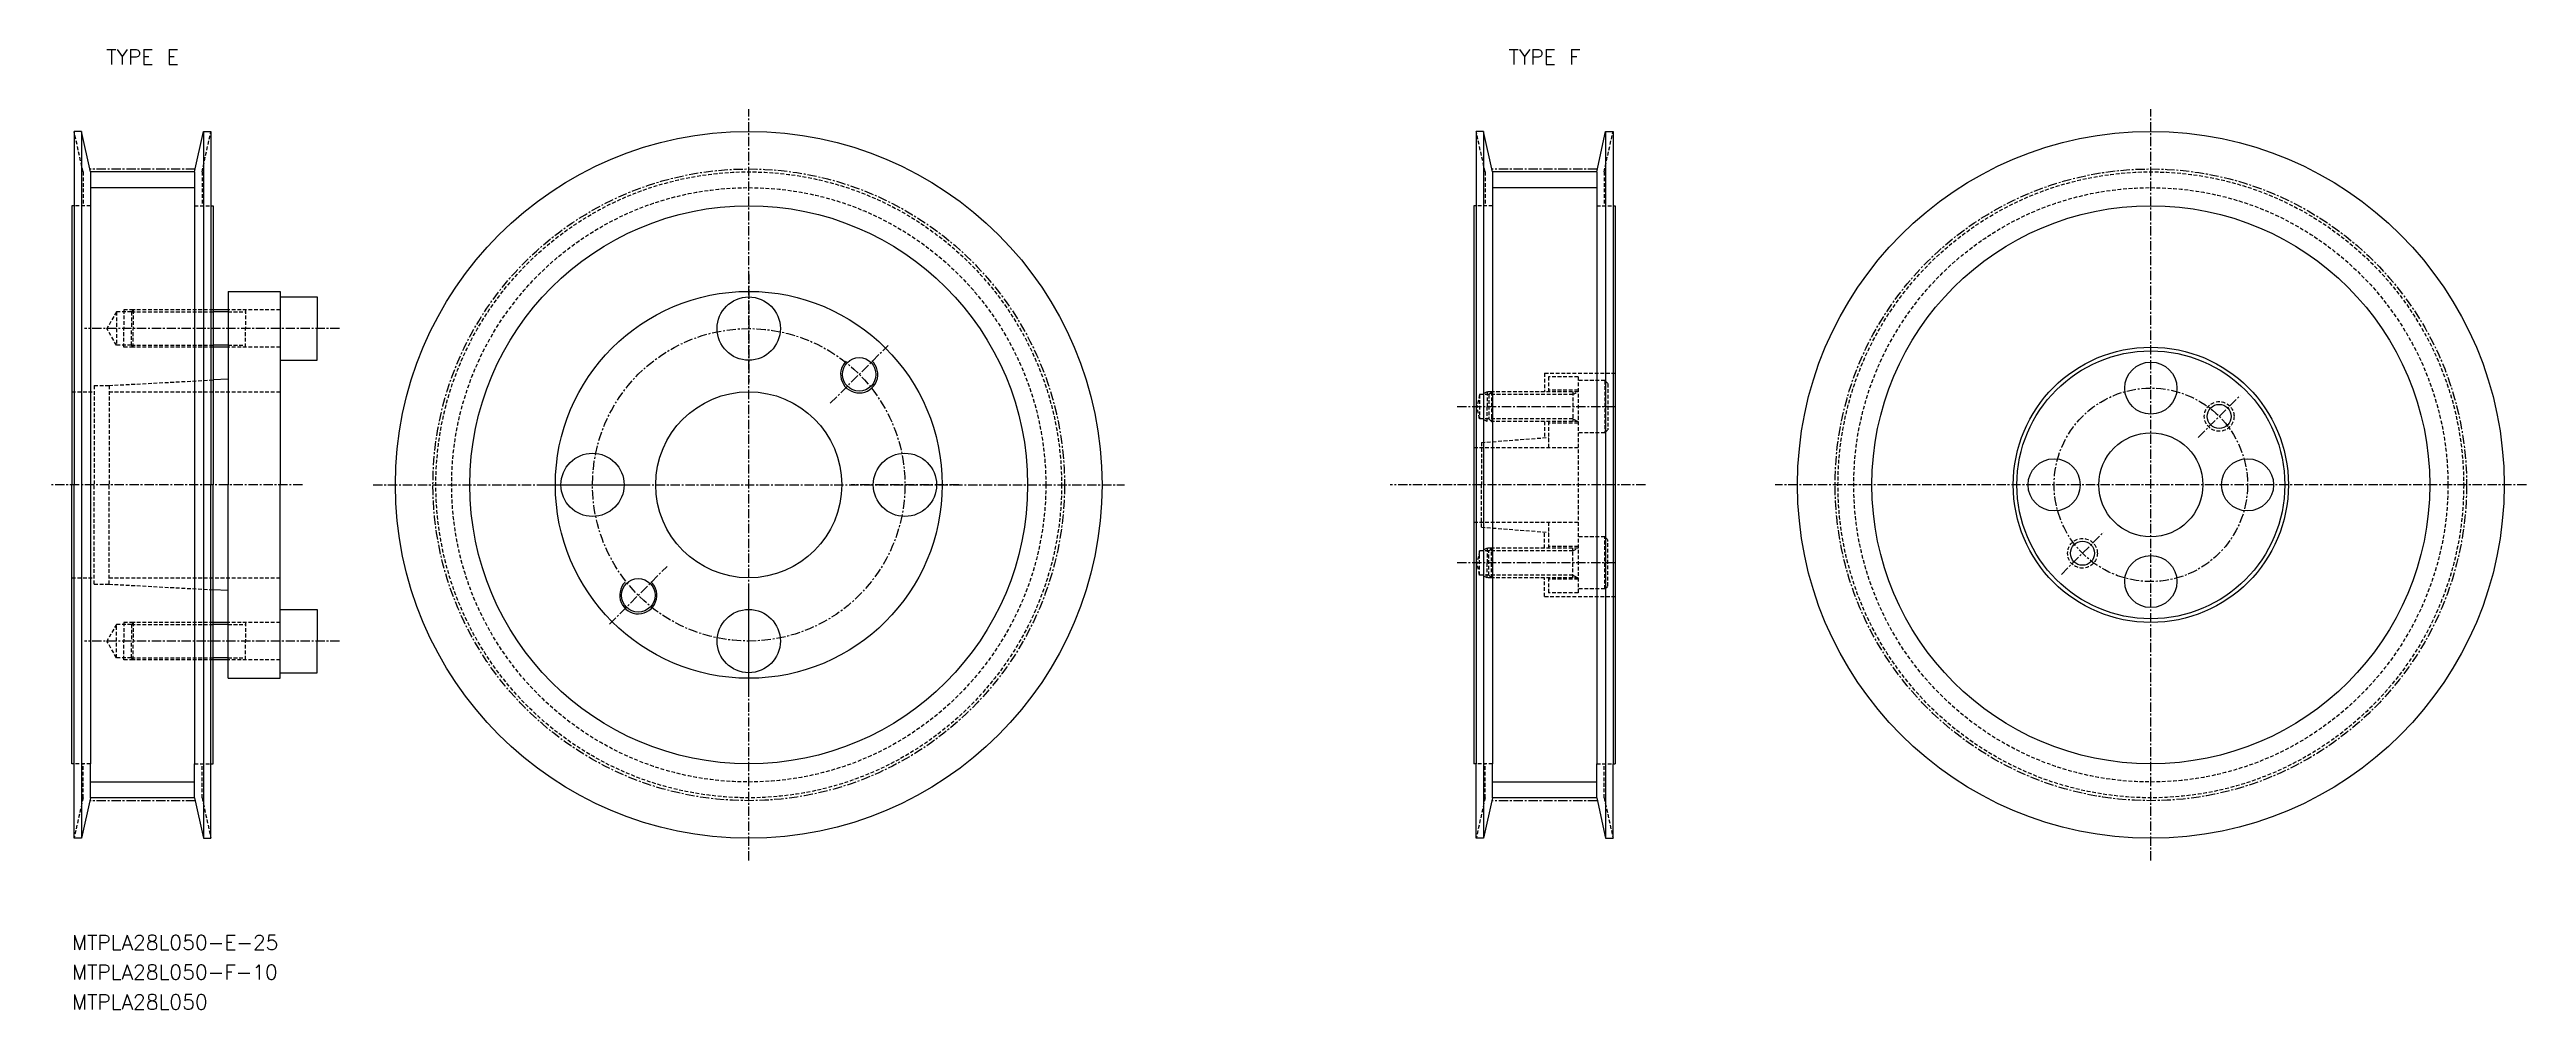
# Model space of a CAD drawing. Extents: x 329 to 662, y 1623 to 1752.
import ezdxf
from ezdxf.enums import TextEntityAlignment as Align

# ---------------------------------------------------------------- set-up
doc = ezdxf.new("R2010")
doc.units = 0
doc.linetypes.add('CENTER', pattern=[2, 1.25, -0.25, 0.25, -0.25])
doc.linetypes.add('DASHED', pattern=[0.75, 0.5, -0.25])
doc.layers.get('0').update_dxf_attribs({"linetype": 'CONTINUOUS'})
doc.layers.add('CENTER', color=1, linetype='CENTER')
doc.styles.add('MISUMI', font='txt.shx')

msp = doc.modelspace()

# ---------------------------------------------------------------- linework, layer by layer
at = {"color": 7, "linetype": 'CONTINUOUS'}
for p, q in [((332.6, 1740.88), (332.6, 1730.88)), ((333.6, 1740.88), (332.6, 1740.88)), ((333.6, 1740.88), (333.6, 1645.88)), ((334.8, 1735.44), (333.6, 1740.88)), ((348.8, 1735.44), (350, 1740.88)), ((350, 1740.88), (350, 1645.88)), ((350, 1740.88), (351, 1740.88)), ((351, 1740.88), (351, 1730.88)), ((521.1, 1740.88), (521.1, 1730.88)), ((522.1, 1740.88), (521.1, 1740.88)), ((522.1, 1740.88), (522.1, 1645.88)), ((523.3, 1735.44), (522.1, 1740.88)), ((537.3, 1735.44), (538.5, 1740.88)), ((538.5, 1740.88), (538.5, 1645.88)), ((538.5, 1740.88), (539.5, 1740.88)), ((539.5, 1740.88), (539.5, 1730.88)), ((348.8, 1735.44), (334.8, 1735.44)), ((334.8, 1735.44), (334.8, 1730.88)), ((348.8, 1735.44), (348.8, 1730.88)), ((537.3, 1735.44), (523.3, 1735.44)), ((523.3, 1735.44), (523.3, 1730.88)), ((537.3, 1735.44), (537.3, 1730.88)), ((332.3, 1730.88), (332.3, 1693.38)), ((332.6, 1730.88), (332.3, 1730.88)), ((332.6, 1730.88), (332.6, 1693.38)), ((334.8, 1730.88), (334.8, 1655.88)), ((348.8, 1730.88), (348.8, 1655.88)), ((351, 1730.88), (351, 1693.38)), ((351, 1730.88), (351.3, 1730.88)), ((351.3, 1730.88), (351.3, 1716.88)), ((520.8, 1730.88), (520.8, 1655.88)), ((521.1, 1730.88), (520.8, 1730.88)), ((521.1, 1730.88), (521.1, 1655.88)), ((523.3, 1730.88), (523.3, 1655.88)), ((537.3, 1730.88), (537.3, 1655.88)), ((539.5, 1730.88), (539.5, 1655.88)), ((539.5, 1730.88), (539.8, 1730.88)), ((539.8, 1730.88), (539.8, 1655.88)), ((353.3, 1719.38), (360.3, 1719.38)), ((353.3, 1719.38), (353.3, 1716.88)), ((360.3, 1719.38), (360.3, 1718.63)), ((360.3, 1718.63), (360.3, 1710.13)), ((360.3, 1718.63), (365.3, 1718.63)), ((365.3, 1718.63), (365.3, 1714.38)), ((353.3, 1716.88), (351.3, 1716.88)), ((351.3, 1716.88), (351.3, 1711.88)), ((353.3, 1716.88), (353.3, 1711.88)), ((351.3, 1711.88), (351.3, 1707.47)), ((353.3, 1711.88), (351.3, 1711.88)), ((353.3, 1711.88), (353.3, 1707.58)), ((365.3, 1710.13), (365.3, 1714.38)), ((360.3, 1710.13), (360.3, 1693.38)), ((360.3, 1710.13), (365.3, 1710.13)), ((353.3, 1707.58), (351.3, 1707.47)), ((351.3, 1707.47), (351.3, 1693.38)), ((353.3, 1707.58), (353.3, 1693.38)), ((332.3, 1655.88), (332.3, 1693.38)), ((332.6, 1655.88), (332.6, 1693.38)), ((351, 1655.88), (351, 1693.38)), ((351.3, 1679.28), (351.3, 1693.38)), ((353.3, 1679.18), (353.3, 1693.38)), ((360.3, 1676.63), (360.3, 1693.38)), ((351.3, 1674.88), (351.3, 1679.28)), ((353.3, 1679.18), (351.3, 1679.28)), ((353.3, 1674.88), (353.3, 1679.18)), ((360.3, 1668.13), (360.3, 1676.63)), ((360.3, 1676.63), (365.3, 1676.63)), ((365.3, 1676.63), (365.3, 1672.38)), ((353.3, 1674.88), (351.3, 1674.88)), ((351.3, 1669.88), (351.3, 1674.88)), ((353.3, 1669.88), (353.3, 1674.88)), ((365.3, 1668.13), (365.3, 1672.38)), ((351.3, 1655.88), (351.3, 1669.88)), ((353.3, 1669.88), (351.3, 1669.88)), ((353.3, 1667.38), (353.3, 1669.88)), ((353.3, 1667.38), (360.3, 1667.38)), ((360.3, 1668.13), (365.3, 1668.13)), ((360.3, 1667.38), (360.3, 1668.13)), ((332.6, 1655.88), (332.3, 1655.88)), ((332.6, 1645.88), (332.6, 1655.88)), ((334.8, 1651.31), (334.8, 1655.88)), ((348.8, 1651.31), (348.8, 1655.88)), ((351, 1645.88), (351, 1655.88)), ((351, 1655.88), (351.3, 1655.88)), ((521.1, 1655.88), (520.8, 1655.88)), ((521.1, 1645.88), (521.1, 1655.88)), ((523.3, 1651.31), (523.3, 1655.88)), ((537.3, 1651.31), (537.3, 1655.88)), ((539.5, 1645.88), (539.5, 1655.88)), ((539.5, 1655.88), (539.8, 1655.88)), ((334.8, 1651.31), (333.6, 1645.88)), ((348.8, 1651.31), (334.8, 1651.31)), ((348.8, 1651.31), (350, 1645.88)), ((523.3, 1651.31), (522.1, 1645.88)), ((537.3, 1651.31), (523.3, 1651.31)), ((537.3, 1651.31), (538.5, 1645.88)), ((333.6, 1645.88), (332.6, 1645.88)), ((350, 1645.88), (351, 1645.88)), ((522.1, 1645.88), (521.1, 1645.88)), ((538.5, 1645.88), (539.5, 1645.88))]:
    msp.add_line(p, q, dxfattribs=at)
at = {"color": 3, "linetype": 'DASHED'}
for p, q in [((333.8, 1735.44), (332.6, 1740.88)), ((349.8, 1735.44), (351, 1740.88)), ((522.3, 1735.44), (521.1, 1740.88)), ((538.3, 1735.44), (539.5, 1740.88)), ((333.8, 1735.44), (333.8, 1730.88)), ((349.8, 1735.44), (349.8, 1730.88)), ((522.3, 1735.44), (522.3, 1730.88)), ((538.3, 1735.44), (538.3, 1730.88)), ((334.8, 1730.88), (332.6, 1730.88)), ((348.8, 1730.88), (351, 1730.88)), ((523.3, 1730.88), (521.1, 1730.88)), ((537.3, 1730.88), (539.5, 1730.88)), ((338.3, 1716.63), (337, 1714.38)), ((338.3, 1716.63), (338.3, 1712.13)), ((340.3, 1716.63), (338.3, 1716.63)), ((339.3, 1716.88), (339.3, 1714.38)), ((340.55, 1716.88), (339.3, 1716.88)), ((340.55, 1716.88), (340.3, 1716.63)), ((340.3, 1716.63), (351.3, 1716.63)), ((340.3, 1716.63), (340.3, 1714.38)), ((351.3, 1716.88), (340.55, 1716.88)), ((340.55, 1716.88), (340.55, 1714.38)), ((360.3, 1716.88), (353.3, 1716.88)), ((353.3, 1716.63), (355.63, 1716.63)), ((355.63, 1716.88), (355.63, 1714.38)), ((338.3, 1712.13), (337, 1714.38)), ((340.3, 1712.13), (338.3, 1712.13)), ((339.3, 1711.88), (339.3, 1714.38)), ((340.55, 1711.88), (339.3, 1711.88)), ((340.3, 1712.13), (340.3, 1714.38)), ((340.3, 1712.13), (351.3, 1712.13)), ((340.55, 1711.88), (340.3, 1712.13)), ((340.55, 1711.88), (340.55, 1714.38)), ((351.3, 1711.88), (340.55, 1711.88)), ((353.3, 1712.13), (355.63, 1712.13)), ((360.3, 1711.88), (353.3, 1711.88)), ((355.63, 1711.88), (355.63, 1714.38)), ((530.3, 1708.38), (539.8, 1708.38)), ((530.3, 1708.38), (530.3, 1705.88)), ((332.3, 1705.88), (335.3, 1705.88)), ((335.3, 1706.73), (335.3, 1693.38)), ((335.3, 1706.73), (337.3, 1706.73)), ((337.3, 1706.73), (351.3, 1707.47)), ((337.3, 1706.73), (337.3, 1693.38)), ((337.3, 1705.88), (360.3, 1705.88)), ((521.56, 1705.5), (521.21, 1703.88)), ((521.56, 1705.5), (521.56, 1702.25)), ((522.8, 1705.5), (521.56, 1705.5)), ((522.56, 1705.88), (521.9, 1705.5)), ((522.56, 1705.88), (522.56, 1703.88)), ((523.18, 1705.88), (522.56, 1705.88)), ((522.8, 1705.5), (523.18, 1705.88)), ((534.1, 1705.5), (522.8, 1705.5)), ((522.8, 1705.5), (522.8, 1702.25)), ((534.8, 1705.88), (523.18, 1705.88)), ((523.18, 1705.88), (523.18, 1701.88)), ((534.8, 1707.88), (530.8, 1707.88)), ((530.8, 1707.88), (530.8, 1705.88)), ((534.8, 1706.08), (530.8, 1706.08)), ((534.1, 1705.88), (534.1, 1701.88)), ((534.1, 1705.5), (534.76, 1705.88)), ((534.8, 1707.88), (534.8, 1678.88)), ((538.4, 1707.38), (534.8, 1707.38)), ((538.4, 1707.38), (538.4, 1700.38)), ((538.4, 1707.38), (538.8, 1706.98)), ((538.8, 1706.98), (538.8, 1700.78)), ((521.56, 1702.25), (521.21, 1703.88)), ((522.8, 1702.25), (521.56, 1702.25)), ((522.56, 1701.88), (521.9, 1702.25)), ((522.56, 1701.88), (522.56, 1703.88)), ((534.1, 1702.25), (522.8, 1702.25)), ((523.18, 1701.88), (522.8, 1702.25)), ((523.18, 1701.88), (523.27, 1701.88)), ((534.8, 1701.88), (523.18, 1701.88)), ((530.3, 1701.88), (530.3, 1699.71)), ((530.8, 1701.88), (530.8, 1698.38)), ((534.8, 1701.68), (530.8, 1701.68)), ((534.1, 1702.25), (534.76, 1701.88)), ((520.8, 1698.38), (534.8, 1698.38)), ((521.8, 1699.06), (530.8, 1699.75)), ((521.8, 1699.06), (521.8, 1693.38)), ((538.4, 1700.38), (534.8, 1700.38)), ((538.4, 1700.38), (538.8, 1700.78)), ((335.3, 1680.03), (335.3, 1693.38)), ((337.3, 1680.03), (337.3, 1693.38)), ((521.8, 1687.69), (521.8, 1693.38)), ((520.8, 1688.38), (534.8, 1688.38)), ((530.8, 1688.38), (530.8, 1684.88)), ((521.8, 1687.69), (530.8, 1687)), ((530.3, 1684.88), (530.3, 1687.04)), ((534.8, 1685.08), (530.8, 1685.08)), ((538.4, 1686.38), (534.8, 1686.38)), ((538.4, 1679.38), (538.4, 1686.38)), ((538.4, 1686.38), (538.8, 1685.98)), ((538.8, 1679.78), (538.8, 1685.98)), ((521.56, 1684.5), (521.21, 1682.88)), ((521.56, 1681.25), (521.21, 1682.88)), ((521.56, 1681.25), (521.56, 1684.5)), ((522.8, 1684.5), (521.56, 1684.5)), ((522.56, 1684.88), (521.9, 1684.5)), ((523.18, 1684.88), (522.51, 1684.88)), ((522.56, 1684.88), (522.56, 1682.88)), ((522.56, 1680.88), (522.56, 1682.88)), ((523.18, 1684.88), (522.8, 1684.5)), ((534.1, 1684.5), (522.8, 1684.5)), ((522.8, 1681.25), (522.8, 1684.5)), ((534.8, 1684.88), (523.18, 1684.88)), ((523.18, 1680.88), (523.18, 1684.88)), ((534.1, 1680.88), (534.1, 1684.88)), ((534.1, 1684.5), (534.76, 1684.88)), ((332.3, 1680.88), (335.3, 1680.88)), ((335.3, 1680.03), (337.3, 1680.03)), ((337.3, 1680.88), (360.3, 1680.88)), ((337.3, 1680.03), (351.3, 1679.28)), ((522.8, 1681.25), (521.56, 1681.25)), ((522.56, 1680.88), (521.9, 1681.25)), ((523.18, 1680.88), (522.56, 1680.88)), ((534.1, 1681.25), (522.8, 1681.25)), ((522.8, 1681.25), (523.18, 1680.88)), ((534.8, 1680.88), (523.18, 1680.88)), ((530.3, 1678.38), (530.3, 1680.88)), ((530.3, 1678.38), (539.8, 1678.38)), ((530.8, 1680.88), (530.8, 1678.88)), ((534.8, 1680.68), (530.8, 1680.68)), ((534.8, 1678.88), (530.8, 1678.88)), ((534.1, 1681.25), (534.76, 1680.88)), ((538.4, 1679.38), (534.8, 1679.38)), ((538.4, 1679.38), (538.8, 1679.78)), ((338.3, 1674.63), (337, 1672.38)), ((338.3, 1670.13), (337, 1672.38)), ((340.3, 1674.63), (338.3, 1674.63)), ((338.3, 1670.13), (338.3, 1674.63)), ((340.55, 1674.88), (339.3, 1674.88)), ((339.3, 1674.88), (339.3, 1672.38)), ((339.3, 1669.88), (339.3, 1672.38)), ((340.55, 1674.88), (340.3, 1674.63)), ((340.3, 1674.63), (351.3, 1674.63)), ((340.3, 1674.63), (340.3, 1672.38)), ((340.3, 1670.13), (340.3, 1672.38)), ((351.3, 1674.88), (340.55, 1674.88)), ((340.55, 1674.88), (340.55, 1672.38)), ((340.55, 1669.88), (340.55, 1672.38)), ((360.3, 1674.88), (353.3, 1674.88)), ((353.3, 1674.63), (355.63, 1674.63)), ((355.63, 1674.88), (355.63, 1672.38)), ((355.63, 1669.88), (355.63, 1672.38)), ((340.3, 1670.13), (338.3, 1670.13)), ((340.55, 1669.88), (339.3, 1669.88)), ((340.3, 1670.13), (351.3, 1670.13)), ((340.55, 1669.88), (340.3, 1670.13)), ((351.3, 1669.88), (340.55, 1669.88)), ((353.3, 1670.13), (355.63, 1670.13)), ((360.3, 1669.88), (353.3, 1669.88)), ((334.8, 1655.88), (332.6, 1655.88)), ((333.8, 1651.31), (333.8, 1655.88)), ((348.8, 1655.88), (351, 1655.88)), ((349.8, 1651.31), (349.8, 1655.88)), ((523.3, 1655.88), (521.1, 1655.88)), ((522.3, 1651.31), (522.3, 1655.88)), ((537.3, 1655.88), (539.5, 1655.88)), ((538.3, 1651.31), (538.3, 1655.88)), ((333.8, 1651.31), (332.6, 1645.88)), ((349.8, 1651.31), (351, 1645.88)), ((522.3, 1651.31), (521.1, 1645.88)), ((538.3, 1651.31), (539.5, 1645.88))]:
    msp.add_line(p, q, dxfattribs=at)
at = {"color": 3, "linetype": 'CONTINUOUS'}
for p, q in [((348.8, 1733.31), (334.8, 1733.31)), ((537.3, 1733.31), (523.3, 1733.31)), ((348.8, 1653.44), (334.8, 1653.44)), ((537.3, 1653.44), (523.3, 1653.44))]:
    msp.add_line(p, q, dxfattribs=at)
at = {"color": 3}
for p, q in [((353.3, 1716.63), (351.3, 1716.63)), ((353.3, 1712.13), (351.3, 1712.13)), ((353.3, 1674.63), (351.3, 1674.63)), ((353.3, 1670.13), (351.3, 1670.13))]:
    msp.add_line(p, q, dxfattribs=at)
at = {"color": 7, "linetype": 'CONTINUOUS'}
for centre, radius in [((423.3, 1693.38), 47.5), ((611.8, 1693.38), 47.5), ((423.3, 1693.38), 37.5), ((611.8, 1693.38), 37.5), ((423.3, 1693.38), 26), ((423.3, 1693.38), 26), ((423.3, 1714.38), 4.25), ((611.8, 1693.38), 18.5), ((438.15, 1708.22), 2.25), ((611.8, 1693.38), 18), ((611.8, 1706.38), 3.5), ((423.3, 1693.38), 12.5), ((620.99, 1702.57), 1.62), ((611.8, 1693.38), 7), ((402.3, 1693.38), 4.25), ((444.3, 1693.38), 4.25), ((598.8, 1693.38), 3.5), ((624.8, 1693.38), 3.5), ((602.61, 1684.18), 1.62), ((611.8, 1680.38), 3.5), ((408.45, 1678.53), 2.25), ((423.3, 1672.38), 4.25)]:
    msp.add_circle(centre, radius, dxfattribs=at)
at = {"color": 3, "linetype": 'DASHED'}
for centre, radius in [((423.3, 1693.38), 42.06), ((611.8, 1693.38), 42.06), ((423.3, 1693.38), 39.94), ((611.8, 1693.38), 39.94), ((620.99, 1702.57), 2), ((602.61, 1684.18), 2)]:
    msp.add_circle(centre, radius, dxfattribs=at)
at = {"color": 3}
for centre in [(438.15, 1708.22), (408.45, 1678.53)]:
    msp.add_arc(centre, 2.5, 135, 47, dxfattribs=at)
at = {"layer": 'CENTER', "color": 1, "linetype": 'CENTER'}
for p, q in [((423.3, 1642.88), (423.3, 1743.88)), ((611.8, 1642.88), (611.8, 1743.88)), ((348.88, 1735.82), (334.72, 1735.82)), ((537.38, 1735.82), (523.22, 1735.82)), ((423.3, 1721.63), (423.3, 1707.13)), ((368.3, 1714.38), (334, 1714.38)), ((434.26, 1704.34), (442.04, 1712.11)), ((618.16, 1699.74), (623.82, 1705.4)), ((539.8, 1703.88), (518.51, 1703.88)), ((363.3, 1693.38), (329.3, 1693.38)), ((372.8, 1693.38), (473.8, 1693.38)), ((395.05, 1693.38), (409.55, 1693.38)), ((451.55, 1693.38), (437.05, 1693.38)), ((543.85, 1693.38), (509.53, 1693.38)), ((662.3, 1693.38), (561.3, 1693.38)), ((599.78, 1681.35), (605.44, 1687.01)), ((404.56, 1674.64), (412.34, 1682.42)), ((539.8, 1682.88), (518.51, 1682.88)), ((423.3, 1665.13), (423.3, 1679.63)), ((368.3, 1672.38), (334, 1672.38)), ((348.88, 1650.93), (334.72, 1650.93)), ((537.38, 1650.93), (523.22, 1650.93))]:
    msp.add_line(p, q, dxfattribs=at)
for centre, radius in [((423.3, 1693.38), 42.45), ((611.8, 1693.38), 42.45), ((423.3, 1693.38), 21), ((611.8, 1693.38), 13)]:
    msp.add_circle(centre, radius, dxfattribs=at)

# ---------------------------------------------------------------- texts
at = {"color": 7, "linetype": 'CONTINUOUS', "style": 'MISUMI'}
for s, p in [('TYPE E', (341.8, 1750.88)), ('TYPE F', (530.3, 1750.88))]:
    msp.add_text(s, height=2, dxfattribs=at).set_placement(p, align=Align.MIDDLE_CENTER)
for s, p in [('MTPLA28L050-E-25', (332.3, 1630.88)), ('MTPLA28L050-F-10', (332.3, 1626.88)), ('MTPLA28L050', (332.3, 1622.88))]:
    msp.add_text(s, height=2, dxfattribs=at).set_placement(p)

doc.saveas('drawing.dxf')
